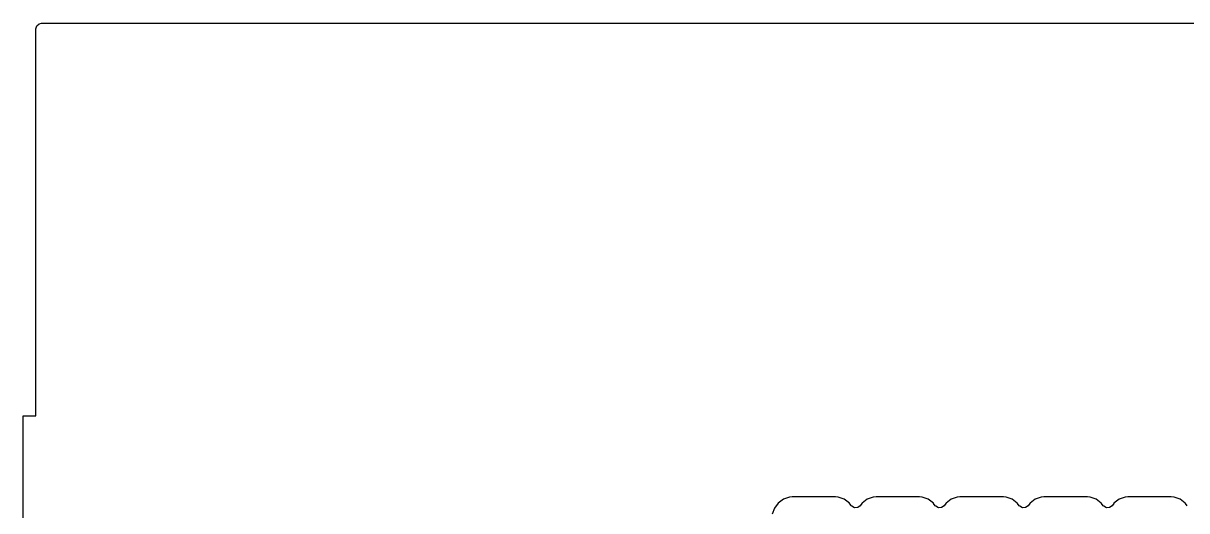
# Model space of a CAD drawing. Extents: x 0.02 to 3.58, y 0.03 to 1.97.
# Drawn here: x 0.019 to 1.058, y 1.535 to 1.97 of the extents above; entities that cross this region are included whole.
import ezdxf

# ---------------------------------------------------------------- set-up
doc = ezdxf.new("R2010")
doc.units = 0
doc.header["$MEASUREMENT"] = 0
doc.layers.add('BLACK', color=7, linetype='CONTINUOUS')

msp = doc.modelspace()

# ---------------------------------------------------------------- linework, layer by layer
at = {"layer": 'BLACK', "linetype": 'CONTINUOUS'}
for p, q in [((0.03, 1.96504), (0.030787, 1.96772)), ((0.03, 1.61969), (0.03, 1.96504)), ((0.030787, 1.96772), (0.0329, 1.96955)), ((0.0329, 1.96955), (0.034961, 1.97)), ((0.034961, 1.97), (3.56504, 1.97)), ((0.018661, 1.51929), (0.018661, 1.61969)), ((0.018661, 1.61969), (0.03, 1.61969)), ((0.693198, 1.5418), (0.689759, 1.53721)), ((0.697787, 1.54524), (0.693198, 1.5418)), ((0.703157, 1.54725), (0.697787, 1.54524)), ((0.705605, 1.54752), (0.703157, 1.54725)), ((0.744395, 1.54752), (0.705605, 1.54752)), ((0.746843, 1.54725), (0.744395, 1.54752)), ((0.752213, 1.54524), (0.746843, 1.54725)), ((0.756802, 1.5418), (0.752213, 1.54524)), ((0.757013, 1.54152), (0.756802, 1.5418)), ((0.75853, 1.53949), (0.757013, 1.54152)), ((0.75899, 1.53896), (0.75853, 1.53949)), ((0.761443, 1.53762), (0.75899, 1.53896)), ((0.76647, 1.53949), (0.764231, 1.53782)), ((0.767987, 1.54152), (0.76647, 1.53949)), ((0.768198, 1.5418), (0.767987, 1.54152)), ((0.772787, 1.54524), (0.768198, 1.5418)), ((0.778157, 1.54725), (0.772787, 1.54524)), ((0.780605, 1.54752), (0.778157, 1.54725)), ((0.819395, 1.54752), (0.780605, 1.54752)), ((0.821843, 1.54725), (0.819395, 1.54752)), ((0.827213, 1.54524), (0.821843, 1.54725)), ((0.831802, 1.5418), (0.827213, 1.54524)), ((0.832013, 1.54152), (0.831802, 1.5418)), ((0.83353, 1.53949), (0.832013, 1.54152)), ((0.83399, 1.53896), (0.83353, 1.53949)), ((0.836443, 1.53762), (0.83399, 1.53896)), ((0.84147, 1.53949), (0.839231, 1.53782)), ((0.842987, 1.54152), (0.84147, 1.53949)), ((0.843198, 1.5418), (0.842987, 1.54152)), ((0.847787, 1.54524), (0.843198, 1.5418)), ((0.853157, 1.54725), (0.847787, 1.54524)), ((0.855605, 1.54752), (0.853157, 1.54725)), ((0.894395, 1.54752), (0.855605, 1.54752)), ((0.896843, 1.54725), (0.894395, 1.54752)), ((0.902213, 1.54524), (0.896843, 1.54725)), ((0.906802, 1.5418), (0.902213, 1.54524)), ((0.907013, 1.54152), (0.906802, 1.5418)), ((0.90853, 1.53949), (0.907013, 1.54152)), ((0.90899, 1.53896), (0.90853, 1.53949)), ((0.911443, 1.53762), (0.90899, 1.53896)), ((0.91647, 1.53949), (0.914231, 1.53782)), ((0.917987, 1.54152), (0.91647, 1.53949)), ((0.918198, 1.5418), (0.917987, 1.54152)), ((0.922787, 1.54524), (0.918198, 1.5418)), ((0.928157, 1.54725), (0.922787, 1.54524)), ((0.930605, 1.54752), (0.928157, 1.54725)), ((0.969395, 1.54752), (0.930605, 1.54752)), ((0.971843, 1.54725), (0.969395, 1.54752)), ((0.977213, 1.54524), (0.971843, 1.54725)), ((0.981802, 1.5418), (0.977213, 1.54524)), ((0.982013, 1.54152), (0.981802, 1.5418)), ((0.98353, 1.53949), (0.982013, 1.54152)), ((0.98399, 1.53896), (0.98353, 1.53949)), ((0.986443, 1.53762), (0.98399, 1.53896)), ((0.99147, 1.53949), (0.989231, 1.53782)), ((0.992987, 1.54152), (0.99147, 1.53949)), ((0.993198, 1.5418), (0.992987, 1.54152)), ((0.997787, 1.54524), (0.993198, 1.5418)), ((1.00316, 1.54725), (0.997787, 1.54524)), ((1.0056, 1.54752), (1.00316, 1.54725)), ((1.0444, 1.54752), (1.0056, 1.54752)), ((1.04684, 1.54725), (1.0444, 1.54752)), ((1.05221, 1.54524), (1.04684, 1.54725)), ((1.0568, 1.5418), (1.05221, 1.54524)), ((1.05701, 1.54152), (1.0568, 1.5418)), ((1.05853, 1.53949), (1.05701, 1.54152)), ((0.689759, 1.53721), (0.687746, 1.53184)), ((0.764231, 1.53782), (0.761443, 1.53762)), ((0.839231, 1.53782), (0.836443, 1.53762)), ((0.914231, 1.53782), (0.911443, 1.53762)), ((0.989231, 1.53782), (0.986443, 1.53762))]:
    msp.add_line(p, q, dxfattribs=at)

doc.saveas('drawing.dxf')
